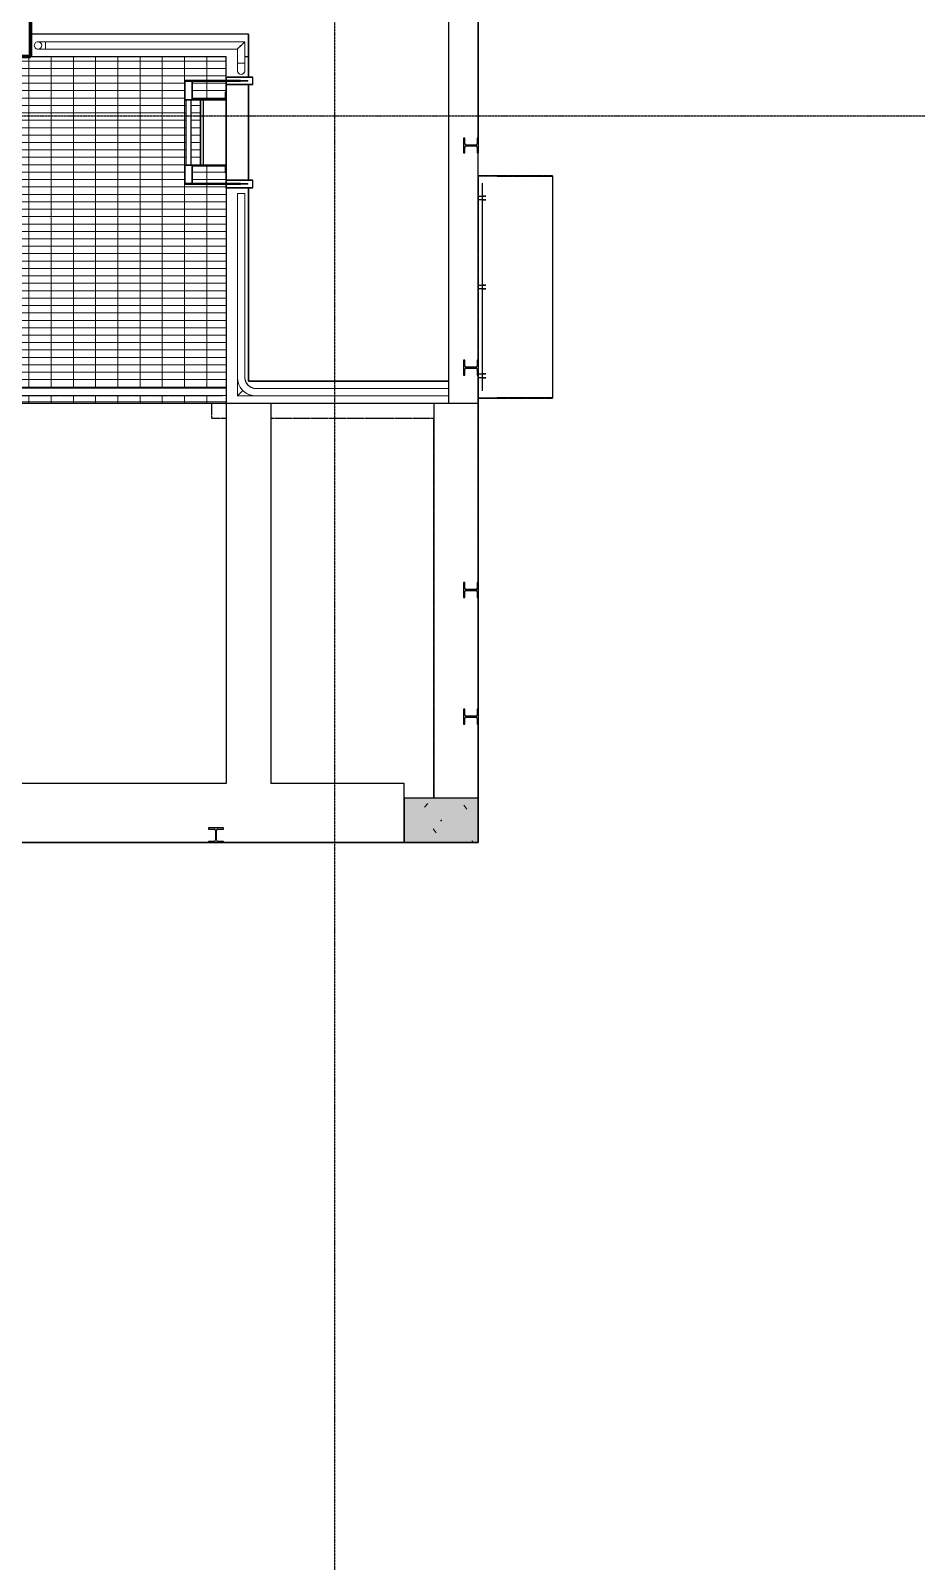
# Model space of a CAD drawing. Header units: millimetres. Extents: x -4391136 to -1798569, y -886572 to -291056.
# Drawn here: x -2116210 to -2110235, y -370288 to -359958 of the extents above; entities that cross this region are included whole.
import ezdxf

# ---------------------------------------------------------------- set-up
doc = ezdxf.new("R2010")
doc.units = ezdxf.units.MM
doc.linetypes.add('Xref-C-1-PP17-AR-2214-01-B$0$DPA_Grid _ Level 100', pattern=[10, 5.5, -1.6, 1.3, -1.6])
doc.linetypes.add('Xref-C-1-PP17-AR-2214-01-B$0$Hidden', pattern=[7.1438, 4.7625, -2.3813])
doc.layers.add('000 - 0_HIDE_OBJ_FRAMING_DEF_DIMS', color=250, linetype='Continuous', plot=False)
for name, color, linetype in [('000 - CONCRETE_COL_HATCH_', 251, 'Continuous'), ('000 - EXISTING_COLUMN_CUT_COLOR_5', 5, 'Continuous'), ('000 - EXISTING_CONCRETE_CUT_COLOR_5', 5, 'Continuous'), ('_PP-Dim', 1, 'Continuous'), ('Xref-C-1-PP17-AR-2214-01-B$0$A-COLS', 251, 'Continuous'), ('Xref-C-1-PP17-AR-2214-01-B$0$A-COLS-E', 251, 'Continuous'), ('Xref-C-1-PP17-AR-2214-01-B$0$A-DETL', 251, 'Continuous'), ('Xref-C-1-PP17-AR-2214-01-B$0$A-DETL-MBND', 251, 'Xref-C-1-PP17-AR-2214-01-B$0$Hidden'), ('Xref-C-1-PP17-AR-2214-01-B$0$A-FLOR-E', 251, 'Continuous'), ('Xref-C-1-PP17-AR-2214-01-B$0$A-FLOR-HRAL', 251, 'Continuous'), ('Xref-C-1-PP17-AR-2214-01-B$0$A-FLOR-PATT', 251, 'Continuous'), ('Xref-C-1-PP17-AR-2214-01-B$0$A-GENM', 251, 'Continuous'), ('Xref-C-1-PP17-AR-2214-01-B$0$A-Wall', 251, 'Continuous'), ('Xref-C-1-PP17-AR-2214-01-B$0$S-BEAM', 251, 'Continuous'), ('Xref-C-1-PP17-AR-2214-01-B$0$S-COLS', 251, 'Continuous'), ('Xref-C-1-PP17-AR-2214-01-B$0$S-COLS-E', 251, 'Continuous'), ('Xref-C-1-PP17-AR-2214-01-B$0$WALL-E', 251, 'Continuous')]:
    doc.layers.add(name, color=color, linetype=linetype)

# ---------------------------------------------------------------- blocks, each defined once
blk = doc.blocks.new('Xref-C-1-PP17-AR-2214-01-B$0$Handrail Type - Handrail_Internal_-V70-ENTRANCE 2 - LOWER ROOF FLOOR PLAN01-flat-1')
at = {"layer": 'Xref-C-1-PP17-AR-2214-01-B$0$A-FLOR-HRAL', "lineweight": 9}
for p, q in [((-2733003, -495979), (-2733003, -495904)), ((-2732953, -495979), (-2732953, -495904)), ((-2733003, -497179), (-2733003, -495979)), ((-2732953, -497304), (-2732953, -495979)), ((-2734293, -497254), (-2734218, -497254)), ((-2734218, -497254), (-2733078, -497254)), ((-2734293, -497304), (-2734218, -497304)), ((-2734218, -497304), (-2732953, -497304))]:
    blk.add_line(p, q, dxfattribs=at)
blk = doc.blocks.new('Xref-C-1-PP17-AR-2214-01-B$0$Handrail Type - Handrail_Internal_-27241056-ENTRANCE 2 - LOWER ROOF FLOOR PLAN01-flat-1')
at = {"layer": 'Xref-C-1-PP17-AR-2214-01-B$0$A-FLOR-HRAL', "lineweight": 9}
for p, q in [((-2733003, -495904), (-2733003, -495979)), ((-2732953, -495979), (-2732953, -495904)), ((-2733003, -495979), (-2733003, -497179)), ((-2732953, -497304), (-2732953, -495979)), ((-2734218, -497254), (-2734293, -497254)), ((-2733078, -497254), (-2734218, -497254)), ((-2732954, -497303), (-2732990, -497267)), ((-2732990, -497267), (-2732978, -497279)), ((-2732978, -497279), (-2732954, -497303)), ((-2734293, -497304), (-2734218, -497304)), ((-2734218, -497304), (-2732953, -497304))]:
    blk.add_line(p, q, dxfattribs=at)
blk = doc.blocks.new('Xref-C-1-PP17-AR-2214-01-B$0$Handrail Type - Handrail_Internal_-27064389-ENTRANCE 2 - LOWER ROOF FLOOR PLAN01-flat-1')
at = {"layer": 'Xref-C-1-PP17-AR-2214-01-B$0$A-DETL-MBND'}
for p, q in [((-2733005, -497404), (-2733005, -497479)), ((-2733005, -497479), (-2733005, -501849)), ((-2732955, -497479), (-2732955, -497404)), ((-2732955, -501849), (-2732955, -497479)), ((-2733005, -501849), (-2733005, -501924)), ((-2732955, -501924), (-2732955, -501849))]:
    blk.add_line(p, q, dxfattribs=at)
blk = doc.blocks.new('Xref-C-1-PP17-AR-2214-01-B$0$DPA_RF_LEDGE - Ledge-27910332-ENTRANCE 2 - LOWER ROOF FLOOR PLAN01-flat-1')
at = {"layer": 'Xref-C-1-PP17-AR-2214-01-B$0$A-DETL-MBND'}
for p, q in [((-625, 200), (-625, 600)), ((-625, 600), (-625, 575)), ((-625, 600), (-622, 600)), ((-625, 600), (-622, 600)), ((-625, 575), (-625, 565)), ((-625, 565), (-625, 100)), ((-622, 575), (-622, 600)), ((-622, 600), (-622, 227)), ((-622, 227), (-622, 600)), ((-622, 600), (-622, 575)), ((-622, 600), (872, 600)), ((-622, 600), (872, 600)), ((-622, 578), (-622, 597)), ((-622, 597), (-622, 227)), ((-622, 555), (-622, 580)), ((-622, 580), (-622, 555)), ((-622, 578), (-622, 557)), ((-622, 557), (-622, 578)), ((-622, 562), (-622, 578)), ((-622, 565), (-622, 575)), ((-622, 575), (-622, 565)), ((-622, 227), (-622, 565)), ((-622, 565), (-622, 227)), ((-622, 227), (-622, 562)), ((872, 227), (872, 600)), ((872, 600), (872, 575)), ((872, 600), (875, 600)), ((872, 600), (875, 600)), ((872, 575), (872, 600)), ((872, 600), (872, 227)), ((872, 227), (872, 597)), ((872, 597), (872, 578)), ((872, 555), (872, 580)), ((872, 580), (872, 555)), ((872, 578), (872, 557)), ((872, 557), (872, 578)), ((872, 578), (872, 562)), ((872, 575), (872, 565)), ((872, 565), (872, 575)), ((872, 565), (872, 227)), ((872, 227), (872, 565)), ((872, 562), (872, 227)), ((875, 575), (875, 600)), ((875, 600), (875, 200)), ((875, 565), (875, 575)), ((875, 100), (875, 565)), ((-625, 100), (-625, 200)), ((-575, 125), (-488, 125)), ((-575, 125), (825, 125)), ((-488, 100), (-488, 150)), ((-488, 150), (-488, 125)), ((-462, 125), (-462, 150)), ((-462, 150), (-462, 100)), ((-462, 125), (112, 125)), ((112, 100), (112, 150)), ((112, 150), (112, 125)), ((138, 125), (138, 150)), ((138, 150), (138, 100)), ((138, 125), (712, 125)), ((712, 101), (712, 150)), ((712, 150), (712, 125)), ((738, 125), (738, 150)), ((738, 150), (738, 100)), ((738, 125), (825, 125)), ((875, 200), (875, 100)), ((-622, 100), (-625, 100)), ((-625, 100), (-622, 100)), ((620, 100), (-622, 100)), ((-622, 100), (620, 100)), ((-622, 100), (620, 100)), ((-622, 100), (620, 100)), ((-462, 100), (-488, 100)), ((-488, 100), (-462, 100)), ((138, 100), (112, 100)), ((112, 100), (138, 100)), ((738, 100), (720, 100)), ((720, 100), (738, 100)), ((872, 100), (720, 100)), ((720, 100), (872, 100)), ((720, 100), (872, 100)), ((720, 100), (872, 100)), ((875, 100), (872, 100)), ((872, 100), (875, 100))]:
    blk.add_line(p, q, dxfattribs=at)
blk = doc.blocks.new('Xref-C-1-PP17-AR-2214-01-B$0$Top Rail Type - Top Rail_Internal_-V59-ENTRANCE 2 - LOWER ROOF FLOOR PLAN01-flat-1')
at = {"layer": 'Xref-C-1-PP17-AR-2214-01-B$0$A-FLOR-HRAL', "lineweight": 9}
for p, q in [((-2733003, -495879), (-2732953, -495879)), ((-2733003, -495979), (-2733003, -495879)), ((-2732953, -495979), (-2732953, -495879)), ((-2733003, -497179), (-2733003, -495979)), ((-2732953, -497179), (-2732953, -495979)), ((-2734318, -497254), (-2734318, -497304)), ((-2734318, -497254), (-2734218, -497254)), ((-2734218, -497254), (-2733078, -497254)), ((-2734318, -497304), (-2734218, -497304)), ((-2734218, -497304), (-2733078, -497304))]:
    blk.add_line(p, q, dxfattribs=at)
for radius in [125, 75]:
    blk.add_arc((-2733078, -497179), radius, 270, 0, dxfattribs=at)
blk = doc.blocks.new('Xref-C-1-PP17-AR-2214-01-B$0$Top Rail Type - Top Rail_Internal_-19709280-ENTRANCE 2 - LOWER ROOF FLOOR PLAN01-flat-1')
at = {"layer": 'Xref-C-1-PP17-AR-2214-01-B$0$A-FLOR-HRAL', "lineweight": 9}
for p, q in [((-2733003, -495979), (-2733003, -497179)), ((-2732953, -497179), (-2732953, -495979)), ((-2733078, -497254), (-2734218, -497254)), ((-2734218, -497304), (-2733078, -497304))]:
    blk.add_line(p, q, dxfattribs=at)
at = {"layer": 'Xref-C-1-PP17-AR-2214-01-B$0$A-FLOR-HRAL', "lineweight": 9, "flags": 128}
for points in [[(-2733003, -495904), (-2733003, -495904), (-2733003, -495904), (-2733003, -495904), (-2733003, -495905), (-2733003, -495905), (-2733003, -495906), (-2733003, -495907), (-2733003, -495908), (-2733003, -495909), (-2733003, -495910), (-2733003, -495911), (-2733003, -495912), (-2733003, -495914), (-2733003, -495915), (-2733003, -495917), (-2733003, -495919), (-2733003, -495921), (-2733003, -495923), (-2733003, -495925), (-2733003, -495927), (-2733003, -495929), (-2733003, -495931), (-2733003, -495934), (-2733003, -495936), (-2733003, -495938), (-2733003, -495941), (-2733003, -495944), (-2733003, -495946), (-2733003, -495949), (-2733003, -495952), (-2733003, -495955), (-2733003, -495957), (-2733003, -495960), (-2733003, -495963), (-2733003, -495966), (-2733003, -495969), (-2733003, -495972), (-2733003, -495975), (-2733003, -495978), (-2733003, -495979)], [(-2732953, -495979), (-2732953, -495976), (-2732953, -495973), (-2732953, -495970), (-2732953, -495967), (-2732953, -495964), (-2732953, -495961), (-2732953, -495958), (-2732953, -495955), (-2732953, -495953), (-2732953, -495950), (-2732953, -495947), (-2732953, -495944), (-2732953, -495942), (-2732953, -495939), (-2732953, -495937), (-2732953, -495934), (-2732953, -495932), (-2732953, -495929), (-2732953, -495927), (-2732953, -495925), (-2732953, -495923), (-2732953, -495921), (-2732953, -495919), (-2732953, -495918), (-2732953, -495916), (-2732953, -495914), (-2732953, -495913), (-2732953, -495911), (-2732953, -495910), (-2732953, -495909), (-2732953, -495908), (-2732953, -495907), (-2732953, -495906), (-2732953, -495906), (-2732953, -495905), (-2732953, -495905), (-2732953, -495904), (-2732953, -495904), (-2732953, -495904), (-2732953, -495904)], [(-2733078, -497304), (-2733073, -497304), (-2733068, -497304), (-2733063, -497303), (-2733058, -497302), (-2733053, -497301), (-2733048, -497300), (-2733043, -497299), (-2733038, -497298), (-2733034, -497296), (-2733029, -497294), (-2733025, -497292), (-2733020, -497290), (-2733016, -497287), (-2733011, -497285), (-2733007, -497282), (-2733003, -497279), (-2732999, -497276), (-2732995, -497273), (-2732992, -497270), (-2732988, -497266), (-2732985, -497262), (-2732981, -497259), (-2732978, -497255), (-2732975, -497251), (-2732973, -497246), (-2732970, -497242), (-2732967, -497238), (-2732965, -497233), (-2732963, -497229), (-2732961, -497224), (-2732960, -497220), (-2732958, -497215), (-2732957, -497210), (-2732956, -497205), (-2732955, -497200), (-2732954, -497195), (-2732953, -497190), (-2732953, -497185), (-2732953, -497180), (-2732953, -497179)], [(-2733003, -497179), (-2733003, -497182), (-2733003, -497185), (-2733003, -497188), (-2733004, -497191), (-2733004, -497194), (-2733005, -497197), (-2733006, -497200), (-2733007, -497203), (-2733008, -497205), (-2733009, -497208), (-2733010, -497211), (-2733011, -497214), (-2733013, -497216), (-2733014, -497219), (-2733016, -497221), (-2733018, -497224), (-2733019, -497226), (-2733021, -497228), (-2733023, -497231), (-2733025, -497233), (-2733028, -497235), (-2733030, -497237), (-2733032, -497239), (-2733035, -497240), (-2733037, -497242), (-2733040, -497244), (-2733042, -497245), (-2733045, -497246), (-2733048, -497248), (-2733051, -497249), (-2733053, -497250), (-2733056, -497251), (-2733059, -497252), (-2733062, -497252), (-2733065, -497253), (-2733068, -497253), (-2733071, -497254), (-2733074, -497254), (-2733077, -497254), (-2733078, -497254)], [(-2734218, -497254), (-2734221, -497254), (-2734224, -497254), (-2734227, -497254), (-2734230, -497254), (-2734233, -497254), (-2734236, -497254), (-2734238, -497254), (-2734241, -497254), (-2734244, -497254), (-2734247, -497254), (-2734250, -497254), (-2734252, -497254), (-2734255, -497254), (-2734258, -497254), (-2734260, -497254), (-2734263, -497254), (-2734265, -497254), (-2734267, -497254), (-2734269, -497254), (-2734272, -497254), (-2734274, -497254), (-2734276, -497254), (-2734277, -497254), (-2734279, -497254), (-2734281, -497254), (-2734282, -497254), (-2734284, -497254), (-2734285, -497254), (-2734287, -497254), (-2734288, -497254), (-2734289, -497254), (-2734290, -497254), (-2734290, -497254), (-2734291, -497254), (-2734292, -497254), (-2734292, -497254), (-2734292, -497254), (-2734293, -497254), (-2734293, -497254), (-2734293, -497254)], [(-2734293, -497304), (-2734293, -497304), (-2734293, -497304), (-2734292, -497304), (-2734292, -497304), (-2734291, -497304), (-2734291, -497304), (-2734290, -497304), (-2734289, -497304), (-2734288, -497304), (-2734287, -497304), (-2734286, -497304), (-2734284, -497304), (-2734283, -497304), (-2734281, -497304), (-2734280, -497304), (-2734278, -497304), (-2734276, -497304), (-2734274, -497304), (-2734272, -497304), (-2734270, -497304), (-2734268, -497304), (-2734266, -497304), (-2734263, -497304), (-2734261, -497304), (-2734258, -497304), (-2734256, -497304), (-2734253, -497304), (-2734250, -497304), (-2734248, -497304), (-2734245, -497304), (-2734242, -497304), (-2734239, -497304), (-2734236, -497304), (-2734233, -497304), (-2734230, -497304), (-2734228, -497304), (-2734225, -497304), (-2734222, -497304), (-2734219, -497304), (-2734218, -497304)]]:
    blk.add_lwpolyline(points, dxfattribs=at)
blk = doc.blocks.new('Xref-C-1-PP17-AR-2214-01-B$0$H-Wide Flange-Column - H100x100x17_2-V95-ENTRANCE 2 - LOWER ROOF FLOOR PLAN01-flat-1')
at = {"layer": 'Xref-C-1-PP17-AR-2214-01-B$0$S-COLS'}
for p, q in [((-42, 50), (-50, 50)), ((-50, 50), (-50, -50)), ((-42, 13), (-42, 50)), ((32, 3), (-32, 3)), ((50, 50), (42, 50)), ((42, 50), (42, 13)), ((50, -50), (50, 50)), ((-50, -50), (-42, -50)), ((-42, -50), (-42, -13)), ((-32, -3), (32, -3)), ((42, -13), (42, -50)), ((42, -50), (50, -50))]:
    blk.add_line(p, q, dxfattribs=at)
for centre, start, end in [((-32, 13), 180, 270), ((32, 13), 270, 0), ((-32, -13), 90, 180), ((32, -13), 0, 90)]:
    blk.add_arc(centre, 10, start, end, dxfattribs=at)
blk = doc.blocks.new('Xref-C-1-PP17-AR-2214-01-B$0$H-Wide Flange-Column - H100x100x17_2-V87-ENTRANCE 2 - LOWER ROOF FLOOR PLAN01-flat-1')
at = {"layer": 'Xref-C-1-PP17-AR-2214-01-B$0$S-COLS'}
for p, q in [((50, 50), (-50, 50)), ((-50, 50), (-50, 42)), ((-50, 42), (-13, 42)), ((-3, 32), (-3, -32)), ((3, -32), (3, 32)), ((13, 42), (50, 42)), ((50, 42), (50, 50)), ((-13, -42), (-50, -42)), ((-50, -42), (-50, -50)), ((-50, -50), (50, -50)), ((50, -42), (13, -42)), ((50, -50), (50, -42))]:
    blk.add_line(p, q, dxfattribs=at)
for centre, start, end in [((-13, 32), 0, 90), ((13, 32), 90, 180), ((-13, -32), 270, 0), ((13, -32), 180, 270)]:
    blk.add_arc(centre, 10, start, end, dxfattribs=at)
blk = doc.blocks.new('Xref-C-1-PP17-AR-2214-01-B$0$H-Wide Flange-Column - H100x100x17_2-V86-ENTRANCE 2 - LOWER ROOF FLOOR PLAN01-flat-1')
at = {"layer": 'Xref-C-1-PP17-AR-2214-01-B$0$S-COLS-E', "lineweight": 9}
h = blk.add_hatch(dxfattribs=at)
h.set_pattern_fill('ACET-2D-FP_45', color=256, angle=180, style=0, pattern_type=2)
h.set_pattern_definition([(45, (2731642.74, 495728.44), (-251.44717, 251.44717), []), (45, (2731642.74, 496109.44), (-251.44717, 251.44717), [])])
h.paths.add_polyline_path([(-50, -50), (0, -50), (50, -50), (50, -42), (13, -42), (6, -39), (3, -32), (3, 32), (6, 39), (13, 42), (50, 42), (50, 50), (-50, 50), (-50, 42), (-13, 42), (-6, 39), (-3, 32), (-3, -32), (-6, -39), (-13, -42), (-50, -42)])
at = {"layer": 'Xref-C-1-PP17-AR-2214-01-B$0$S-COLS'}
for p, q in [((50, 50), (-50, 50)), ((-50, 50), (-50, 42)), ((-50, 42), (-13, 42)), ((-3, 32), (-3, -32)), ((3, -32), (3, 32)), ((13, 42), (50, 42)), ((50, 42), (50, 50)), ((-13, -42), (-50, -42)), ((-50, -42), (-50, -50)), ((-50, -50), (50, -50)), ((50, -42), (13, -42)), ((50, -50), (50, -42))]:
    blk.add_line(p, q, dxfattribs=at)
for centre, start, end in [((-13, 32), 0, 90), ((13, 32), 90, 180), ((-13, -32), 270, 0), ((13, -32), 180, 270)]:
    blk.add_arc(centre, 10, start, end, dxfattribs=at)
blk = doc.blocks.new('Xref-C-1-PP17-AR-2214-01-B$0$H-Wide Flange-Column - H100x100x17_2-V85-ENTRANCE 2 - LOWER ROOF FLOOR PLAN01-flat-1')
at = {"layer": 'Xref-C-1-PP17-AR-2214-01-B$0$S-COLS-E', "lineweight": 9}
h = blk.add_hatch(dxfattribs=at)
h.set_pattern_fill('ACET-2D-FP_44', color=256, angle=180, style=0, pattern_type=2)
h.set_pattern_definition([(45, (2733142.74, 495728.44), (-251.44717, 251.44717), []), (45, (2733142.74, 496109.44), (-251.44717, 251.44717), [])])
h.paths.add_polyline_path([(-50, -42), (-50, -50), (50, -50), (50, -42), (13, -42), (6, -39), (3, -32), (3, 32), (6, 39), (13, 42), (50, 42), (50, 50), (-50, 50), (-50, 42), (-13, 42), (-6, 39), (-3, 32), (-3, -32), (-6, -39), (-13, -42)])
at = {"layer": 'Xref-C-1-PP17-AR-2214-01-B$0$S-COLS'}
for p, q in [((50, 50), (-50, 50)), ((-50, 50), (-50, 42)), ((-50, 42), (-13, 42)), ((-3, 32), (-3, -32)), ((3, -32), (3, 32)), ((13, 42), (50, 42)), ((50, 42), (50, 50)), ((-13, -42), (-50, -42)), ((-50, -42), (-50, -50)), ((-50, -50), (50, -50)), ((50, -42), (13, -42)), ((50, -50), (50, -42))]:
    blk.add_line(p, q, dxfattribs=at)
for centre, start, end in [((-13, 32), 0, 90), ((13, 32), 90, 180), ((-13, -32), 270, 0), ((13, -32), 180, 270)]:
    blk.add_arc(centre, 10, start, end, dxfattribs=at)
blk = doc.blocks.new('Xref-C-1-PP17-AR-2214-01-B$0$H-Wide Flange-Column - H100x100x17_2-V84-ENTRANCE 2 - LOWER ROOF FLOOR PLAN01-flat-1')
at = {"layer": 'Xref-C-1-PP17-AR-2214-01-B$0$S-COLS-E', "lineweight": 9}
h = blk.add_hatch(dxfattribs=at)
h.set_pattern_fill('ACET-2D-FP_43', color=256, angle=180, style=0, pattern_type=2)
h.set_pattern_definition([(45, (2734642.74, 495728.44), (-251.44717, 251.44717), []), (45, (2734642.74, 496109.44), (-251.44717, 251.44717), [])])
h.paths.add_polyline_path([(-50, -42), (-50, -50), (50, -50), (50, -42), (13, -42), (6, -39), (3, -32), (3, 32), (6, 39), (13, 42), (50, 42), (50, 50), (-50, 50), (-50, 42), (-13, 42), (-6, 39), (-3, 32), (-3, -32), (-6, -39), (-13, -42)])
at = {"layer": 'Xref-C-1-PP17-AR-2214-01-B$0$S-COLS'}
for p, q in [((50, 50), (-50, 50)), ((-50, 50), (-50, 42)), ((-50, 42), (-13, 42)), ((-3, 32), (-3, -32)), ((3, -32), (3, 32)), ((13, 42), (50, 42)), ((50, 42), (50, 50)), ((-13, -42), (-50, -42)), ((-50, -42), (-50, -50)), ((-50, -50), (50, -50)), ((50, -42), (13, -42)), ((50, -50), (50, -42))]:
    blk.add_line(p, q, dxfattribs=at)
for centre, start, end in [((-13, 32), 0, 90), ((13, 32), 90, 180), ((-13, -32), 270, 0), ((13, -32), 180, 270)]:
    blk.add_arc(centre, 10, start, end, dxfattribs=at)
blk = doc.blocks.new('Xref-C-1-PP17-AR-2214-01-B$0$Top Rail Type - Top Rail_Internal_-V30-ENTRANCE 2 - LOWER ROOF FLOOR PLAN01-flat-1')
at = {"layer": 'Xref-C-1-PP17-AR-2214-01-B$0$A-FLOR-HRAL', "lineweight": 9}
for p, q in [((-2733005, -497379), (-2732955, -497379)), ((-2733005, -497479), (-2733005, -497379)), ((-2732955, -497479), (-2732955, -497379)), ((-2733005, -501849), (-2733005, -497479)), ((-2732955, -501849), (-2732955, -497479)), ((-2733005, -501949), (-2733005, -501849)), ((-2732955, -501949), (-2732955, -501849)), ((-2733005, -501949), (-2732955, -501949))]:
    blk.add_line(p, q, dxfattribs=at)
blk = doc.blocks.new('Xref-C-1-PP17-AR-2214-01-B$0$Top Rail Type - Top Rail_Internal_-12767179-ENTRANCE 2 - LOWER ROOF FLOOR PLAN01-flat-1')
at = {"layer": 'Xref-C-1-PP17-AR-2214-01-B$0$A-FLOR-HRAL', "lineweight": 9}
for p, q in [((-2733005, -497479), (-2733005, -501849)), ((-2732955, -501849), (-2732955, -497479))]:
    blk.add_line(p, q, dxfattribs=at)
at = {"layer": 'Xref-C-1-PP17-AR-2214-01-B$0$A-FLOR-HRAL', "lineweight": 9, "flags": 128}
for points in [[(-2733005, -497404), (-2733005, -497404), (-2733005, -497404), (-2733005, -497404), (-2733005, -497405), (-2733005, -497405), (-2733005, -497406), (-2733005, -497407), (-2733005, -497408), (-2733005, -497409), (-2733005, -497410), (-2733005, -497411), (-2733005, -497412), (-2733005, -497414), (-2733005, -497415), (-2733005, -497417), (-2733005, -497419), (-2733005, -497421), (-2733005, -497423), (-2733005, -497425), (-2733005, -497427), (-2733005, -497429), (-2733005, -497431), (-2733005, -497434), (-2733005, -497436), (-2733005, -497438), (-2733005, -497441), (-2733005, -497444), (-2733005, -497446), (-2733005, -497449), (-2733005, -497452), (-2733005, -497455), (-2733005, -497457), (-2733005, -497460), (-2733005, -497463), (-2733005, -497466), (-2733005, -497469), (-2733005, -497472), (-2733005, -497475), (-2733005, -497478), (-2733005, -497479)], [(-2732955, -497479), (-2732955, -497476), (-2732955, -497473), (-2732955, -497470), (-2732955, -497467), (-2732955, -497464), (-2732955, -497461), (-2732955, -497458), (-2732955, -497455), (-2732955, -497453), (-2732955, -497450), (-2732955, -497447), (-2732955, -497444), (-2732955, -497442), (-2732955, -497439), (-2732955, -497437), (-2732955, -497434), (-2732955, -497432), (-2732955, -497429), (-2732955, -497427), (-2732955, -497425), (-2732955, -497423), (-2732955, -497421), (-2732955, -497419), (-2732955, -497418), (-2732955, -497416), (-2732955, -497414), (-2732955, -497413), (-2732955, -497411), (-2732955, -497410), (-2732955, -497409), (-2732955, -497408), (-2732955, -497407), (-2732955, -497406), (-2732955, -497406), (-2732955, -497405), (-2732955, -497405), (-2732955, -497404), (-2732955, -497404), (-2732955, -497404), (-2732955, -497404)], [(-2733005, -501849), (-2733005, -501852), (-2733005, -501855), (-2733005, -501858), (-2733005, -501861), (-2733005, -501864), (-2733005, -501867), (-2733005, -501870), (-2733005, -501873), (-2733005, -501875), (-2733005, -501878), (-2733005, -501881), (-2733005, -501884), (-2733005, -501886), (-2733005, -501889), (-2733005, -501891), (-2733005, -501894), (-2733005, -501896), (-2733005, -501898), (-2733005, -501901), (-2733005, -501903), (-2733005, -501905), (-2733005, -501907), (-2733005, -501909), (-2733005, -501910), (-2733005, -501912), (-2733005, -501914), (-2733005, -501915), (-2733005, -501916), (-2733005, -501918), (-2733005, -501919), (-2733005, -501920), (-2733005, -501921), (-2733005, -501922), (-2733005, -501922), (-2733005, -501923), (-2733005, -501923), (-2733005, -501924), (-2733005, -501924), (-2733005, -501924), (-2733005, -501924)], [(-2732955, -501924), (-2732955, -501924), (-2732955, -501924), (-2732955, -501923), (-2732955, -501923), (-2732955, -501922), (-2732955, -501922), (-2732955, -501921), (-2732955, -501920), (-2732955, -501919), (-2732955, -501918), (-2732955, -501917), (-2732955, -501915), (-2732955, -501914), (-2732955, -501912), (-2732955, -501911), (-2732955, -501909), (-2732955, -501907), (-2732955, -501905), (-2732955, -501903), (-2732955, -501901), (-2732955, -501899), (-2732955, -501897), (-2732955, -501894), (-2732955, -501892), (-2732955, -501889), (-2732955, -501887), (-2732955, -501884), (-2732955, -501882), (-2732955, -501879), (-2732955, -501876), (-2732955, -501873), (-2732955, -501870), (-2732955, -501868), (-2732955, -501865), (-2732955, -501862), (-2732955, -501859), (-2732955, -501856), (-2732955, -501853), (-2732955, -501850), (-2732955, -501849)]]:
    blk.add_lwpolyline(points, dxfattribs=at)
blk = doc.blocks.new('Xref-C-1-PP17-AR-2214-01-B$0$DPA-AR_Rectangular - 300x500-V1-ENTRANCE 2 - LOWER ROOF FLOOR PLAN01-flat-1')
at = {"layer": 'Xref-C-1-PP17-AR-2214-01-B$0$A-COLS-E', "lineweight": 9}
h = blk.add_hatch(dxfattribs=at)
h.set_pattern_fill('ACET-2D-FP_5', color=256, style=0, pattern_type=2)
h.set_pattern_definition([(50, (2730087.75, 495928.95), (-459.03375, 385.17505), [76.2, -838.2]), (355, (2730087.75, 495928.95), (65.28253, 746.1827), [60.96, -670.56]), (100.451, (2730148.5, 495923.6), (-693.383, -127.89768), [64.76, -712.36]), (46.184, (2730087.75, 496132.15), (-648.5725, 622.30642), [114.3, -1257.3]), (96.636, (2730178.1, 496118.1), (-1050.5343, -122.21992), [97.14, -1068.54]), (351.184, (2730087.7, 496132.1), (172.19714, 1110.27497), [91.44, -1005.84]), (21, (2730189.35, 496081.35), (-214.74339, 559.42566), [76.2, -838.2]), (326, (2730189.35, 496081.35), (418.85394, 620.9765), [60.96, -670.56]), (71.451, (2730239.9, 496047.26), (-668.45247, 224.29692), [64.76, -712.36]), (37.5, (2730087.75, 495928.95), (-158.769242, 206.912105), [33.528, -628.904, 33.528, -1320.292]), (37.5, (2730087.75, 495928.95), (-158.769242, 206.912105), [-695.96, -647.192, 33.528, -639.572]), (7.5, (2730087.75, 495928.95), (-47.303606, 359.30656), [33.528, -354.584, 33.528, -870.204]), (7.5, (2730087.75, 495928.95), (-47.303606, 359.30656), [-421.64, -613.664, 33.528, -223.012]), (327.5, (2729861.18, 495928.95), (146.191164, 229.474162), [33.528, -220.472, 33.528, -1810.512]), (327.5, (2729861.18, 495928.95), (146.191164, 229.474162), [-287.528, -758.952, 33.528, -1018.032]), (317.5, (2729759.6, 495928.95), (321.09789, 350.41686), [33.528, -296.672, 33.528, -1239.52]), (317.5, (2729759.6, 495928.95), (321.09789, 350.41686), [-363.728, -492.76, 33.528, -713.232])])
h.paths.add_polyline_path([(10, -250), (150, -250), (150, 250), (-150, 250), (-150, -250)])
at = {"layer": 'Xref-C-1-PP17-AR-2214-01-B$0$A-COLS'}
for p, q in [((150, 250), (-150, 250)), ((-150, 250), (-150, -250)), ((150, -250), (150, 250)), ((-150, -250), (150, -250))]:
    blk.add_line(p, q, dxfattribs=at)
blk = doc.blocks.new('Xref-C-1-PP17-AR-2214-01-B$0$DPA_GM-Cat Ladder - H2700-19600415-ENTRANCE 2 - LOWER ROOF FLOOR PLAN01-flat-1')
at = {"layer": 'Xref-C-1-PP17-AR-2214-01-B$0$A-GENM'}
for p, q in [((-498, -50), (-498, 130)), ((-498, 130), (-498, -45)), ((-448, 130), (-498, 130)), ((-448, 130), (-498, 130)), ((-448, -45), (-448, 130)), ((-448, 130), (-448, -50)), ((198, -50), (198, 130)), ((198, 130), (198, -45)), ((248, 130), (198, 130)), ((248, 130), (198, 130)), ((248, -45), (248, 130)), ((248, 130), (248, -50)), ((-470, 95), (-475, 95)), ((-475, -5), (-475, 95)), ((-475, 45), (-475, -5)), ((-470, 95), (-470, -5)), ((-470, -5), (-470, 45)), ((225, 95), (220, 95)), ((220, -5), (220, 95)), ((220, 45), (220, -5)), ((225, 95), (225, -5)), ((225, -5), (225, 45)), ((-498, -50), (-475, -50)), ((-475, -50), (-498, -50)), ((-475, -230), (-475, -5)), ((-475, -5), (-475, -230)), ((-470, -230), (-470, -5)), ((-470, -5), (-470, -230)), ((-470, -50), (-448, -50)), ((-448, -50), (-470, -50)), ((-398, -55), (-398, -50)), ((-398, -50), (-398, -55)), ((-398, -50), (-345, -50)), ((-398, -50), (-345, -50)), ((-398, -55), (-398, -50)), ((-398, -50), (-398, -55)), ((-398, -50), (-345, -50)), ((-398, -50), (-345, -50)), ((-350, -55), (-398, -55)), ((-398, -55), (-350, -55)), ((-350, -55), (-398, -55)), ((-398, -55), (-350, -55)), ((-350, -280), (-350, -55)), ((-350, -55), (-350, -280)), ((-350, -280), (-350, -55)), ((-350, -55), (-350, -280)), ((-345, -50), (95, -50)), ((-345, -205), (-345, -50)), ((-345, -280), (-345, -50)), ((-345, -50), (-345, -280)), ((-345, -280), (-345, -50)), ((-345, -50), (-345, -280)), ((-345, -225), (-345, -50)), ((-345, -50), (95, -50)), ((95, -50), (-345, -50)), ((-345, -50), (-345, -225)), ((95, -205), (95, -50)), ((95, -50), (95, -280)), ((95, -50), (148, -50)), ((95, -50), (148, -50)), ((95, -280), (95, -50)), ((95, -50), (95, -280)), ((95, -50), (148, -50)), ((95, -50), (148, -50)), ((95, -280), (95, -50)), ((95, -50), (95, -225)), ((95, -225), (95, -50)), ((100, -55), (100, -280)), ((148, -55), (100, -55)), ((100, -55), (148, -55)), ((100, -280), (100, -55)), ((100, -55), (100, -280)), ((148, -55), (100, -55)), ((100, -55), (148, -55)), ((100, -280), (100, -55)), ((148, -55), (148, -50)), ((148, -50), (148, -55)), ((148, -55), (148, -50)), ((148, -50), (148, -55)), ((198, -50), (220, -50)), ((220, -50), (198, -50)), ((220, -5), (220, -230)), ((220, -230), (220, -5)), ((225, -5), (225, -230)), ((225, -230), (225, -5)), ((225, -50), (248, -50)), ((248, -50), (225, -50)), ((-345, -205), (95, -205)), ((-475, -330), (-475, -230)), ((-475, -230), (-475, -280)), ((-475, -280), (-475, -330)), ((-470, -280), (-470, -230)), ((-470, -230), (-470, -330)), ((-470, -330), (-470, -280)), ((-350, -280), (-470, -280)), ((-470, -280), (-345, -280)), ((-345, -280), (-350, -280)), ((-350, -280), (-345, -280)), ((-345, -280), (-350, -280)), ((-350, -280), (-345, -280)), ((-345, -280), (-350, -280)), ((-350, -280), (-345, -280)), ((-345, -280), (-350, -280)), ((95, -225), (-345, -225)), ((-345, -225), (95, -225)), ((-345, -330), (-345, -280)), ((-345, -280), (-345, -330)), ((-345, -280), (-345, -330)), ((-345, -330), (-345, -280)), ((95, -288), (-345, -288)), ((-345, -288), (-345, -322)), ((-345, -322), (-345, -288)), ((95, -288), (-345, -288)), ((-345, -288), (-345, -322)), ((-345, -322), (-345, -288)), ((95, -288), (-345, -288)), ((-345, -288), (-345, -322)), ((-345, -322), (-345, -288)), ((95, -288), (-345, -288)), ((-345, -288), (-345, -322)), ((-345, -322), (-345, -288)), ((95, -288), (-345, -288)), ((-345, -288), (-345, -322)), ((-345, -322), (-345, -288)), ((95, -288), (-345, -288)), ((-345, -288), (-345, -322)), ((-345, -322), (-345, -288)), ((95, -288), (-345, -288)), ((-345, -288), (-345, -322)), ((-345, -322), (-345, -288)), ((95, -288), (-345, -288)), ((-345, -288), (-345, -322)), ((-345, -322), (-345, -288)), ((95, -288), (-345, -288)), ((-345, -288), (-345, -322)), ((-345, -322), (-345, -288)), ((95, -280), (220, -280)), ((95, -280), (95, -330)), ((95, -330), (95, -280)), ((100, -280), (95, -280)), ((100, -280), (95, -280)), ((95, -280), (100, -280)), ((100, -280), (95, -280)), ((95, -280), (100, -280)), ((95, -330), (95, -280)), ((95, -280), (100, -280)), ((100, -280), (95, -280)), ((95, -280), (95, -330)), ((95, -288), (95, -322)), ((95, -322), (95, -288)), ((95, -288), (95, -322)), ((95, -322), (95, -288)), ((95, -288), (95, -322)), ((95, -322), (95, -288)), ((95, -288), (95, -322)), ((95, -322), (95, -288)), ((95, -288), (95, -322)), ((95, -322), (95, -288)), ((95, -288), (95, -322)), ((95, -322), (95, -288)), ((95, -288), (95, -322)), ((95, -322), (95, -288)), ((95, -288), (95, -322)), ((95, -322), (95, -288)), ((95, -288), (95, -322)), ((95, -322), (95, -288)), ((220, -280), (100, -280)), ((220, -230), (220, -280)), ((220, -330), (220, -230)), ((220, -280), (220, -330)), ((225, -230), (225, -330)), ((225, -280), (225, -230)), ((225, -330), (225, -280)), ((-475, -330), (-470, -330)), ((-475, -330), (-350, -330)), ((-345, -330), (-470, -330)), ((-350, -330), (-345, -330)), ((-345, -330), (-350, -330)), ((-350, -330), (-345, -330)), ((-345, -323), (95, -323)), ((-345, -323), (95, -323)), ((-345, -323), (95, -323)), ((-345, -323), (95, -323)), ((-345, -323), (95, -323)), ((-345, -323), (95, -323)), ((-345, -323), (95, -323)), ((-345, -323), (95, -323)), ((-345, -323), (95, -323)), ((220, -330), (95, -330)), ((95, -330), (100, -330)), ((100, -330), (95, -330)), ((95, -330), (100, -330)), ((100, -330), (225, -330)), ((220, -330), (225, -330))]:
    blk.add_line(p, q, dxfattribs=at)
blk = doc.blocks.new('Xref-C-1-PP17-AR-2214-01-B$0$Top Rail Type - Top Rail_Internal_-V24-ENTRANCE 2 - LOWER ROOF FLOOR PLAN01-flat-1')
at = {"layer": 'Xref-C-1-PP17-AR-2214-01-B$0$A-FLOR-HRAL', "lineweight": 9}
for p, q in [((-2735343, -497254), (-2735343, -498599)), ((-2735198, -497254), (-2735343, -497254)), ((-2735198, -497304), (-2735198, -497254)), ((-2735293, -497304), (-2735293, -498599)), ((-2735198, -497304), (-2735293, -497304)), ((-2735293, -498599), (-2735343, -498599))]:
    blk.add_line(p, q, dxfattribs=at)
blk = doc.blocks.new('Xref-C-1-PP17-AR-2214-01-B$0$Top Rail Type - Top Rail_Internal_-12332645-ENTRANCE 2 - LOWER ROOF FLOOR PLAN01-flat-1')
at = {"layer": 'Xref-C-1-PP17-AR-2214-01-B$0$A-FLOR-HRAL', "lineweight": 9}
for p, q in [((-2735343, -497254), (-2735343, -498599)), ((-2735198, -497254), (-2735343, -497254)), ((-2735294, -497303), (-2735342, -497255)), ((-2735342, -497255), (-2735318, -497279)), ((-2735318, -497279), (-2735294, -497303)), ((-2735198, -497255), (-2735198, -497303)), ((-2735198, -497279), (-2735198, -497255)), ((-2735198, -497303), (-2735198, -497279)), ((-2735293, -498599), (-2735293, -497304)), ((-2735293, -497304), (-2735198, -497304)), ((-2735342, -498599), (-2735294, -498599)), ((-2735294, -498599), (-2735342, -498599))]:
    blk.add_line(p, q, dxfattribs=at)
blk = doc.blocks.new('Xref-C-1-PP17-AR-2214-01-B$0$Railing - Post Start-V23-ENTRANCE 2 - LOWER ROOF FLOOR PLAN01-flat-1')
at = {"layer": 'Xref-C-1-PP17-AR-2214-01-B$0$A-FLOR-HRAL', "lineweight": 9}
for p, q in [((-50, -1), (-50, -25)), ((-50, -25), (-50, -1)), ((-50, -25), (-50, -1)), ((-50, -1), (-50, -25)), ((-50, -25), (-50, -49)), ((-50, -49), (-50, -25)), ((-50, -25), (-50, -49)), ((-50, -49), (-50, -25)), ((-50, -50), (0, -50)), ((0, 0), (-25, 0))]:
    blk.add_line(p, q, dxfattribs=at)
for points in [[(-5, 0), (-5, 0, -0.048149), (0, 0)], [(0, 0), (0, 0, 0.048194), (-5, 0)], [(-5, -50), (-5, -50, 0.048149), (0, -50)], [(0, -50), (0, -50, -0.048194), (-5, -50)]]:
    blk.add_lwpolyline(points, format="xyb", dxfattribs=at)
at = {"layer": 'Xref-C-1-PP17-AR-2214-01-B$0$A-FLOR-HRAL', "lineweight": 9, "flags": 128}
for points in [[(0, 0), (0, 0), (0, 0), (0, 0), (-1, 0), (-1, 0), (-1, 0), (-2, 0), (-3, 0), (-3, 0), (-4, 0), (-5, 0), (-6, 0), (-7, 0), (-8, 0), (-9, 0), (-10, 0), (-11, 0), (-12, 0), (-14, 0), (-15, 0), (-17, 0), (-18, 0), (-20, 0), (-21, 0), (-23, 0), (-25, 0), (-26, 0), (-28, 0), (-30, 0), (-32, 0), (-34, 0), (-36, 0), (-38, 0), (-40, 0), (-42, 0), (-43, 0), (-45, 0), (-47, 0), (-49, 0), (-50, 0)], [(-50, -50), (-48, -50), (-46, -50), (-44, -50), (-42, -50), (-40, -50), (-38, -50), (-36, -50), (-34, -50), (-32, -50), (-31, -50), (-29, -50), (-27, -50), (-25, -50), (-23, -50), (-22, -50), (-20, -50), (-19, -50), (-17, -50), (-16, -50), (-14, -50), (-13, -50), (-11, -50), (-10, -50), (-9, -50), (-8, -50), (-7, -50), (-6, -50), (-5, -50), (-4, -50), (-3, -50), (-3, -50), (-2, -50), (-2, -50), (-1, -50), (-1, -50), (0, -50), (0, -50), (0, -50), (0, -50), (0, -50)]]:
    blk.add_lwpolyline(points, dxfattribs=at)
at = {"layer": 'Xref-C-1-PP17-AR-2214-01-B$0$A-FLOR-HRAL', "lineweight": 9}
for start, end in [(270, 90), (0.9722, 99.8473), (260.7319, 0)]:
    blk.add_arc((0, -25), 25, start, end, dxfattribs=at)
blk = doc.blocks.new('Xref-C-1-PP17-AR-2214-01-B$0$Railing - Post End-V10-ENTRANCE 2 - LOWER ROOF FLOOR PLAN01-flat-1')
at = {"layer": 'Xref-C-1-PP17-AR-2214-01-B$0$A-FLOR-HRAL', "lineweight": 9}
for p, q in [((0, 50), (0, 0)), ((1, 50), (49, 50)), ((49, 50), (1, 50)), ((25, 50), (1, 50)), ((1, 50), (25, 50)), ((25, 50), (49, 50)), ((49, 50), (25, 50)), ((50, 0), (50, 25))]:
    blk.add_line(p, q, dxfattribs=at)
at = {"layer": 'Xref-C-1-PP17-AR-2214-01-B$0$A-FLOR-HRAL', "lineweight": 9, "flags": 128}
for points in [[(0, 50), (0, 48), (0, 46), (0, 44), (0, 42), (0, 40), (0, 38), (0, 36), (0, 34), (0, 32), (0, 31), (0, 29), (0, 27), (0, 25), (0, 23), (0, 22), (0, 20), (0, 19), (0, 17), (0, 16), (0, 14), (0, 13), (0, 11), (0, 10), (0, 9), (0, 8), (0, 7), (0, 6), (0, 5), (0, 4), (0, 3), (0, 3), (0, 2), (0, 2), (0, 1), (0, 1), (0, 0), (0, 0), (0, 0), (0, 0), (0, 0)], [(50, 0), (50, 0), (50, 0), (50, 0), (50, 1), (50, 1), (50, 1), (50, 2), (50, 3), (50, 3), (50, 4), (50, 5), (50, 6), (50, 7), (50, 8), (50, 9), (50, 10), (50, 11), (50, 12), (50, 14), (50, 15), (50, 17), (50, 18), (50, 20), (50, 21), (50, 23), (50, 25), (50, 26), (50, 28), (50, 30), (50, 32), (50, 34), (50, 36), (50, 38), (50, 40), (50, 42), (50, 43), (50, 45), (50, 47), (50, 49), (50, 50)]]:
    blk.add_lwpolyline(points, dxfattribs=at)
at = {"layer": 'Xref-C-1-PP17-AR-2214-01-B$0$A-FLOR-HRAL', "lineweight": 9}
for points in [[(0, 5), (0, 5, 0.048149), (0, 0)], [(0, 0), (0, 0, -0.048194), (0, 5)], [(50, 5), (50, 5, -0.048149), (50, 0)], [(50, 0), (50, 0, 0.048194), (50, 5)]]:
    blk.add_lwpolyline(points, format="xyb", dxfattribs=at)
for start, end in [(0, 180), (170.7319, 270), (270, 9.8473)]:
    blk.add_arc((25, 0), 25, start, end, dxfattribs=at)
blk = doc.blocks.new('Xref-C-1-PP17-AR-2214-01-B$0$Railing - Railing-12332639-ENTRANCE 2 - LOWER ROOF FLOOR PLAN01-flat-1')
at = {"layer": 'Xref-C-1-PP17-AR-2214-01-B$0$A-FLOR-HRAL', "lineweight": 9}
for p, q in [((-2735343, -497254), (-2735343, -498599)), ((-2735198, -497254), (-2735343, -497254)), ((-2735342, -497255), (-2735318, -497279)), ((-2735318, -497279), (-2735342, -497255)), ((-2735318, -497279), (-2735294, -497303)), ((-2735294, -497303), (-2735318, -497279)), ((-2735198, -497279), (-2735198, -497255)), ((-2735198, -497255), (-2735198, -497279)), ((-2735198, -497303), (-2735198, -497279)), ((-2735198, -497279), (-2735198, -497303)), ((-2735293, -498599), (-2735293, -497304)), ((-2735293, -497304), (-2735198, -497304)), ((-2735294, -498599), (-2735342, -498599)), ((-2735342, -498599), (-2735294, -498599))]:
    blk.add_line(p, q, dxfattribs=at)
for name, p in [('Xref-C-1-PP17-AR-2214-01-B$0$Railing - Post Start-V23-ENTRANCE 2 - LOWER ROOF FLOOR PLAN01-flat-1', (-2735148, -497254)), ('Xref-C-1-PP17-AR-2214-01-B$0$Railing - Post End-V10-ENTRANCE 2 - LOWER ROOF FLOOR PLAN01-flat-1', (-2735343, -498649))]:
    blk.add_blockref(name, p)
blk = doc.blocks.new('*U2737')
at = {"layer": '000 - CONCRETE_COL_HATCH_'}
h = blk.add_hatch(dxfattribs=at)
h.set_pattern_fill('AR-CONC', color=256, scale=0.5)
h.set_pattern_definition([(50, (0, -6e-15), (3.5863, -0.31376), [0.375, -4.125]), (355, (0, -6e-15), (-0.693757, 3.76096), [0.3, -3.3]), (100.4514, (0.299, -0.026), (2.892544, 3.4472), [0.3187, -3.50571]), (46.1842, (0, 1), (5.33621, -0.827596), [0.5625, -6.1875]), (96.6356, (0.4447, 0.931), (4.67331, 4.87059), [0.47805, -5.25857]), (351.1842, (0, 1), (4.67331, 4.87059), [0.45, -4.95]), (21, (0.5, 0.75), (2.984535, -2.013094), [0.375, -4.125]), (326, (0.5, 0.75), (1.216577, 3.62575), [0.3, -3.3]), (71.4514, (0.7487, 0.5822), (4.20111, 1.612656), [0.3187, -3.50571]), (37.5, (0, -6e-15), (0.060799, 1.664469), [0, -3.26, 0, -3.35, 0, -3.3125]), (7.5, (0, -6e-15), (1.315348, 1.972059), [0, -1.91, 0, -3.185, 0, -1.2625]), (327.5, (-1.115, -6e-15), (2.669112, -0.1127744), [0, -1.25, 0, -3.9, 0, -5.175]), (317.5, (-1.615, -6e-15), (2.91593, 0.500525), [0, -1.625, 0, -2.59, 0, -3.675])])
h.paths.add_polyline_path([(-250, -150), (250, -150), (250, 150), (-250, 150)])
blk.add_point((0, 0))
at = {"layer": '000 - EXISTING_COLUMN_CUT_COLOR_5'}
blk.add_lwpolyline([(-250, -150), (250, -150), (250, 150), (-250, 150)], close=True, dxfattribs=at)
blk = doc.blocks.new('W-1-PP17-ENT2_REV00_20260526-152612_EX_LOPF-1')
at = {"layer": 'Xref-C-1-PP17-AR-2214-01-B$0$A-FLOR-PATT', "lineweight": 9}
h = blk.add_hatch(dxfattribs=at)
h.set_pattern_fill('ACET-2D-FP_19', color=256, angle=-90, style=0, pattern_type=2)
h.set_pattern_definition([(0, (-2850021.69, -514912.866), (-2e-14, 50), []), (90, (-2850021.69, -514912.87), (-150, -5e-14), [])])
h.paths.add_polyline_path([(-960, -5135), (-960, -5187), (-735, -5187), (-735, -5140), (-730, -5140), (-730, -5067), (-960, -5067)], flags=17)
h.paths.add_polyline_path([(-935, -5637), (-960, -5637), (-960, -5757), (-730, -5757), (-730, -5685), (-735, -5685), (-735, -5637)], flags=17)
h.paths.add_polyline_path([(-967, -5632), (-967, -5632), (-905, -5632), (-905, -5192), (-967, -5193)], flags=17)
h.paths.add_polyline_path([(-5300, -7188), (-5300, -7240), (-730, -7240), (-730, -7188)])
h.paths.add_polyline_path([(-5300, -7065), (-5300, -7091), (-5300, -7138), (-730, -7138), (-730, -5763), (-1010, -5763), (-1010, -5632), (-1002, -5632), (-1002, -5192), (-1010, -5192), (-1010, -5062), (-730, -5062), (-730, -4900), (-2750, -4900), (-2750, -6080), (-3550, -6080), (-3550, -4900), (-3750, -4900), (-3750, -5750), (-4210, -5750), (-5012, -5965), (-5023, -5923), (-4376, -5750), (-5300, -5750), (-5300, -6899), (-5127, -6252), (-5085, -6263)])
at = {"layer": '000 - 0_HIDE_OBJ_FRAMING_DEF_DIMS', "linetype": 'Xref-C-1-PP17-AR-2214-01-B$0$DPA_Grid _ Level 100'}
for p, q in [((0, 12055), (0, -34224)), ((-29476, -5300), (7016, -5300))]:
    blk.add_line(p, q, dxfattribs=at)
at = {"layer": 'Xref-C-1-PP17-AR-2214-01-B$0$A-DETL', "lineweight": 25}
for p, q in [((1120, -5705), (1470, -5705)), ((1470, -5705), (1470, -7205)), ((1470, -7205), (1120, -7205))]:
    blk.add_line(p, q, dxfattribs=at)
at = {"layer": 'Xref-C-1-PP17-AR-2214-01-B$0$A-DETL-MBND'}
for p, q in [((970, -5000), (970, -4700)), ((970, -8450), (970, -7050)), ((-830, -7240), (-830, -7340)), ((-830, -7340), (-730, -7340)), ((-430, -7340), (670, -7340)), ((670, -9905), (670, -7340)), ((970, -9305), (970, -8550)), ((970, -9405), (970, -10205)), ((670, -10205), (970, -10205))]:
    blk.add_line(p, q, dxfattribs=at)
at = {"layer": 'Xref-C-1-PP17-AR-2214-01-B$0$A-FLOR-E'}
for p, q in [((-2050, -4750), (-2050, -400)), ((770, -500), (770, -7090)), ((970, -5450), (970, -4050)), ((-580, -4750), (-2050, -4750)), ((-580, -4750), (-580, -5040)), ((-2750, -4900), (-730, -4900)), ((-730, -5062), (-730, -4900)), ((-730, -5067), (-730, -5757)), ((-580, -5735), (-580, -5090)), ((970, -6950), (970, -5550)), ((-730, -5763), (-730, -7240)), ((-580, -5785), (-580, -7090)), ((770, -7090), (-580, -7090)), ((970, -7050), (970, -7240)), ((-5300, -7240), (970, -7240))]:
    blk.add_line(p, q, dxfattribs=at)
at = {"layer": 'Xref-C-1-PP17-AR-2214-01-B$0$A-Wall', "lineweight": 70}
for p, q in [((-2050, -4900), (-2050, -200)), ((-3750, -4900), (-2050, -4900))]:
    blk.add_line(p, q, dxfattribs=at)
at = {"layer": 'Xref-C-1-PP17-AR-2214-01-B$0$S-BEAM'}
for p, q in [((970, -4050), (970, -5450)), ((-605, -4900), (-580, -4900)), ((970, -6950), (970, -5550)), ((970, -7050), (970, -8450)), ((-730, -7165), (-730, -9805)), ((-430, -7240), (-430, -9805)), ((670, -7240), (670, -9905)), ((970, -8550), (970, -9305)), ((970, -9955), (970, -9405)), ((-730, -9805), (-5300, -9805)), ((470, -9805), (-430, -9805)), ((470, -10205), (470, -9805)), ((-19235, -10205), (470, -10205))]:
    blk.add_line(p, q, dxfattribs=at)
at = {"layer": 'Xref-C-1-PP17-AR-2214-01-B$0$WALL-E'}
for p, q in [((770, -500), (770, -7240)), ((970, -4050), (970, -5450)), ((-2050, -4750), (-2050, -4900)), ((-580, -4750), (-2050, -4750)), ((-580, -5040), (-580, -4750)), ((-730, -5062), (-730, -4900)), ((-730, -5757), (-730, -5067)), ((-580, -5090), (-580, -5735)), ((970, -6950), (970, -5550)), ((-730, -5763), (-730, -7240)), ((-580, -7090), (-580, -5785)), ((-580, -7090), (770, -7090)), ((970, -7050), (970, -8450)), ((-730, -7240), (970, -7240)), ((970, -9305), (970, -8550)), ((970, -9405), (970, -10205)), ((670, -9905), (470, -9905)), ((970, -10205), (-13435, -10205))]:
    blk.add_line(p, q, dxfattribs=at)
at = {"rotation": 270}
for name, p in [('Xref-C-1-PP17-AR-2214-01-B$0$Railing - Railing-12332639-ENTRANCE 2 - LOWER ROOF FLOOR PLAN01-flat-1', (496649, -2740143)), ('Xref-C-1-PP17-AR-2214-01-B$0$Top Rail Type - Top Rail_Internal_-V24-ENTRANCE 2 - LOWER ROOF FLOOR PLAN01-flat-1', (496649, -2740143)), ('Xref-C-1-PP17-AR-2214-01-B$0$Top Rail Type - Top Rail_Internal_-12332645-ENTRANCE 2 - LOWER ROOF FLOOR PLAN01-flat-1', (496649, -2740143)), ('Xref-C-1-PP17-AR-2214-01-B$0$DPA_GM-Cat Ladder - H2700-19600415-ENTRANCE 2 - LOWER ROOF FLOOR PLAN01-flat-1', (-680, -5537)), ('Xref-C-1-PP17-AR-2214-01-B$0$H-Wide Flange-Column - H100x100x17_2-V84-ENTRANCE 2 - LOWER ROOF FLOOR PLAN01-flat-1', (921, -5500)), ('Xref-C-1-PP17-AR-2214-01-B$0$DPA_RF_LEDGE - Ledge-27910332-ENTRANCE 2 - LOWER ROOF FLOOR PLAN01-flat-1', (870, -6330)), ('Xref-C-1-PP17-AR-2214-01-B$0$Top Rail Type - Top Rail_Internal_-V59-ENTRANCE 2 - LOWER ROOF FLOOR PLAN01-flat-1', (496649, -2740143)), ('Xref-C-1-PP17-AR-2214-01-B$0$Handrail Type - Handrail_Internal_-V70-ENTRANCE 2 - LOWER ROOF FLOOR PLAN01-flat-1', (496649, -2740143)), ('Xref-C-1-PP17-AR-2214-01-B$0$Handrail Type - Handrail_Internal_-27241056-ENTRANCE 2 - LOWER ROOF FLOOR PLAN01-flat-1', (496649, -2740143)), ('Xref-C-1-PP17-AR-2214-01-B$0$Top Rail Type - Top Rail_Internal_-19709280-ENTRANCE 2 - LOWER ROOF FLOOR PLAN01-flat-1', (496649, -2740143)), ('Xref-C-1-PP17-AR-2214-01-B$0$H-Wide Flange-Column - H100x100x17_2-V85-ENTRANCE 2 - LOWER ROOF FLOOR PLAN01-flat-1', (921, -7000)), ('Xref-C-1-PP17-AR-2214-01-B$0$Top Rail Type - Top Rail_Internal_-V30-ENTRANCE 2 - LOWER ROOF FLOOR PLAN01-flat-1', (496649, -2740143)), ('Xref-C-1-PP17-AR-2214-01-B$0$Handrail Type - Handrail_Internal_-27064389-ENTRANCE 2 - LOWER ROOF FLOOR PLAN01-flat-1', (496649, -2740143)), ('Xref-C-1-PP17-AR-2214-01-B$0$Top Rail Type - Top Rail_Internal_-12767179-ENTRANCE 2 - LOWER ROOF FLOOR PLAN01-flat-1', (496649, -2740143)), ('Xref-C-1-PP17-AR-2214-01-B$0$H-Wide Flange-Column - H100x100x17_2-V86-ENTRANCE 2 - LOWER ROOF FLOOR PLAN01-flat-1', (921, -8500)), ('Xref-C-1-PP17-AR-2214-01-B$0$H-Wide Flange-Column - H100x100x17_2-V87-ENTRANCE 2 - LOWER ROOF FLOOR PLAN01-flat-1', (921, -9355)), ('Xref-C-1-PP17-AR-2214-01-B$0$DPA-AR_Rectangular - 300x500-V1-ENTRANCE 2 - LOWER ROOF FLOOR PLAN01-flat-1', (720, -10055)), ('Xref-C-1-PP17-AR-2214-01-B$0$H-Wide Flange-Column - H100x100x17_2-V95-ENTRANCE 2 - LOWER ROOF FLOOR PLAN01-flat-1', (-799, -10155))]:
    blk.add_blockref(name, p, dxfattribs=at)
at = {"layer": '000 - EXISTING_CONCRETE_CUT_COLOR_5'}
blk.add_blockref('*U2737', (720, -10055), dxfattribs=at)

msp = doc.modelspace()

# ---------------------------------------------------------------- block references
at = {"layer": '_PP-Dim'}
msp.add_blockref('W-1-PP17-ENT2_REV00_20260526-152612_EX_LOPF-1', (-2114159.8, -355232.7), dxfattribs=at)

doc.saveas('drawing.dxf')
